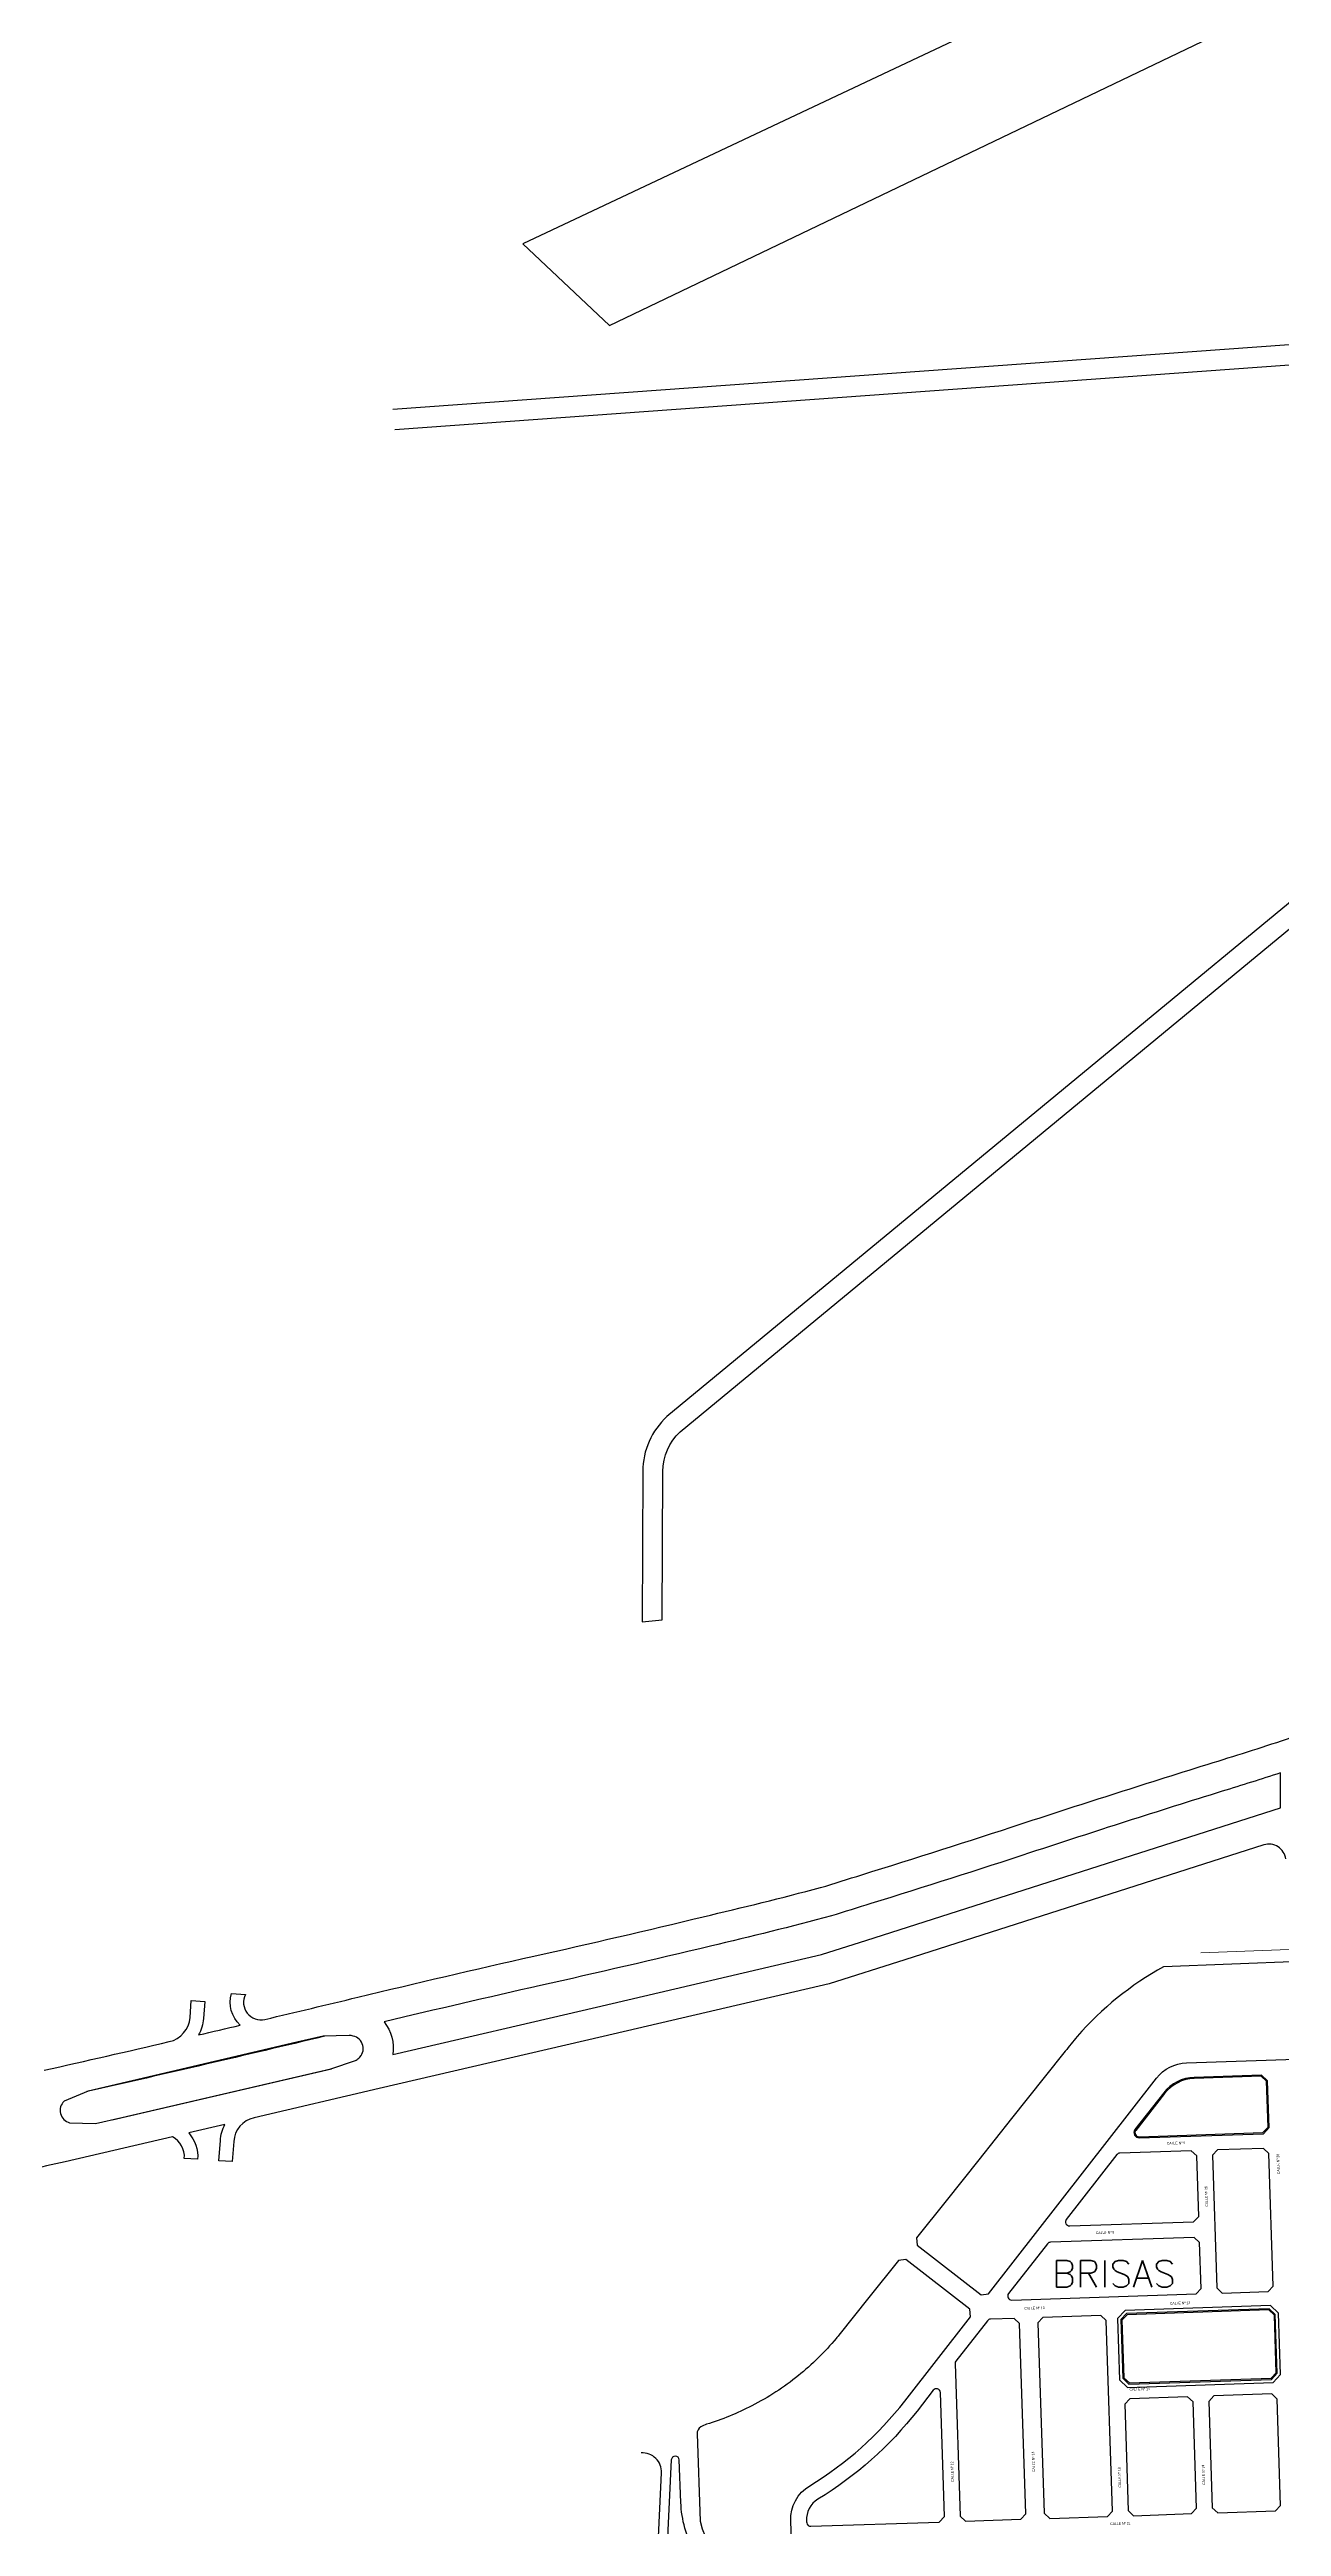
# Model space of a CAD drawing. Header units: millimetres. Extents: x 4374322 to 4409026, y 6503580 to 6534206.
# Drawn here: x 4378090 to 4379009, y 6518517 to 6520363 of the extents above; entities that cross this region are included whole.
import ezdxf

# ---------------------------------------------------------------- set-up
doc = ezdxf.new("R2010")
doc.units = ezdxf.units.MM
for name, color, linetype in [('FERROCARRIL', 252, 'VÍAS'), ('LINEA CALLE', 252, 'Continuous'), ('NOMBRE BARRIO', 8, 'Continuous'), ('NOMBRE CALLE', 252, 'Continuous')]:
    doc.layers.add(name, color=color, linetype=linetype)
doc.styles.add('ARIAL', font='arial.ttf', dxfattribs={"width": 0.75})
doc.styles.add('ROMANS', font='romans')
doc.linetypes.add('VÍAS', pattern='A,3.81,[130,ltypeshp.shx,S=6.35,R=0,X=0,Y=0],3.81', length=7.62)

msp = doc.modelspace()

# ---------------------------------------------------------------- linework, layer by layer
at = {"layer": 'FERROCARRIL', "ltscale": 0.3, "transparency": 33554687}
msp.add_lwpolyline([(4378346.5, 6520095), (4381002.5, 6520286.7), (4382612.5, 6520402.9, 0.074404), (4382938.9, 6520502.9), (4383335.4, 6520688, -0.013028), (4383596.1, 6520806, -0.015864), (4383825.9, 6520908.7), (4383865.3, 6520924.7), (4384438.8, 6521025.2), (4386238.2, 6521340.6)], format="xyb", dxfattribs=at)
at = {"layer": 'LINEA CALLE', "linetype": 'Continuous', "lineweight": 0, "transparency": 33554687}
msp.add_line((4378949, 6518944.6), (4379341, 6518959.4), dxfattribs=at)
at = {"layer": 'LINEA CALLE', "transparency": 33554687}
for points in [[(4378301.6, 6521936.5), (4377966.2, 6520153.1), (4378026, 6520151.8), (4378065.5, 6520364.3), (4378244.6, 6520492.3), (4378318.6, 6520879.9), (4379122.5, 6520948.2), (4379165.8, 6520901), (4378887, 6520515.4), (4378962.8, 6520463.4), (4378443.5, 6520218.3), (4378507.9, 6520157.4), (4380090.8, 6520916), (4380029.7, 6520966.8), (4378983.5, 6520473.1), (4378911.2, 6520523.1), (4379189.2, 6520909.2), (4379153.1, 6520950.8), (4379932.6, 6521017), (4380342.6, 6521084.6, 0.375242), (4380412.9, 6521170.5), (4380277.3, 6521490.7, 0.404062)], [(4379432.3, 6520071.5), (4378550.8, 6519344.3, 0.208068), (4378532.8, 6519303.5), (4378532.3, 6519191.4), (4378547.3, 6519192.9), (4378547.8, 6519303.4, -0.205598), (4378560.7, 6519333), (4379435.3, 6520054.5)], [(4378086.6, 6518857.1, 0.001672), (4378179.8, 6518878.4, 0.328034), (4378195.3, 6518896.4), (4378196.2, 6518909.1), (4378206.2, 6518908.3), (4378205.2, 6518895.6, -0.107529), (4378201.6, 6518883.4, 0.000559), (4378232.7, 6518890.7, -0.289222), (4378226.2, 6518914.3), (4378236.6, 6518913.6, 0.637751), (4378251.1, 6518895, 0.001242), (4378320.3, 6518911.5, -0.004195), (4378451.5, 6518942.1, 0.004195), (4378577.9, 6518971.5, 0.00679), (4378665.4, 6518993.2, -0.00108), (4378696.2, 6519002.8, 0.004195), (4378815, 6519040.7, -0.004195), (4378958.2, 6519086.4, 0.004195), (4379016.3, 6519105, -0.004195)], [(4379008.3, 6519078.7, -0.003114), (4378964.8, 6519065, 0.004195), (4378822, 6519019.3, -0.004195), (4378702.9, 6518981.3, 0.001036), (4378673.4, 6518972.1, -0.007895), (4378583.2, 6518949.6, -0.004195), (4378456.5, 6518920.2, 0.003733), (4378339.9, 6518893.1, -0.204417), (4378346.5, 6518868.9), (4378498.2, 6518904.2), (4378666, 6518943.3), (4378699.9, 6518954.1), (4378699.8, 6518954.1), (4379008.3, 6519052.6), (4379008.2, 6519076.2, -0.019298), (4379008.3, 6519078.7)], [(4379012.2, 6519014.6, 0.46779), (4378995.9, 6519025), (4378728.1, 6518939.5), (4378728.1, 6518939.5), (4378671.9, 6518921.6), (4378503.3, 6518882.3), (4378336.3, 6518843.4), (4378243, 6518821.7, 0.328089), (4378227.8, 6518804), (4378226.7, 6518789), (4378216.7, 6518789.6), (4378217.9, 6518804.7, -0.105835), (4378221.3, 6518816.7), (4378194.3, 6518810.4, -0.203387), (4378200.9, 6518790.7), (4378191, 6518791.4, 0.300042), (4378182.2, 6518807.4), (4378102.2, 6518788.9, 0.005385), (4378074.1, 6518782.4, -0.029938)], [(4378295.4, 6518882.4, -0.003174), (4378118.4, 6518841.2)], [(4378789.8, 6518670.4), (4378766.3, 6518640.3, 0.1756), (4378765.7, 6518638.4), (4378769.5, 6518524.8), (4378773.5, 6518521), (4378814.6, 6518522.4), (4378818.4, 6518526.4), (4378813.7, 6518668.4), (4378809.7, 6518672.1), (4378792, 6518671.6, 0.222434), (4378789.8, 6518670.4)]]:
    msp.add_lwpolyline(points, format="xyb", dxfattribs=at)
for points in [[(4378348, 6520080), (4380242.5, 6520216.8)], [(4378137.2, 6518820.2), (4378300.8, 6518858.2)]]:
    msp.add_lwpolyline(points, dxfattribs=at)
for points in [[(4378783.3, 6518790.4), (4378758.9, 6518759.8), (4378736.9, 6518732.2), (4378737.5, 6518726.8), (4378785, 6518689.7), (4378790.5, 6518690.4), (4378915.9, 6518851.3, -0.222434), (4378938.2, 6518862.6), (4379101.2, 6518868), (4379104.9, 6518872), (4379103.6, 6518913.9, 0.187366), (4379096.1, 6518923.8, -0.13344), (4379089.7, 6518930.8, 0.289095), (4379073.8, 6518940), (4378921.1, 6518934.2, 0.087703), (4378856.7, 6518882.2, 0.014934), (4378847.8, 6518871.2), (4378832.2, 6518851.7), (4378807.7, 6518821.1)], [(4378124.8, 6518817.4), (4378144.4, 6518821.8), (4378300.2, 6518858.1), (4378318.6, 6518864.3, 0.026593), (4378321, 6518866, 0.623807), (4378316.8, 6518882.6, 0.013723), (4378313.9, 6518883.1), (4378294.5, 6518882.4), (4378275, 6518877.9), (4378119.2, 6518841.6), (4378101.4, 6518834.1, 0.588863), (4378105.5, 6518818), (4378124.8, 6518817.4)], [(4378994.1, 6518853.5), (4378944, 6518851.8, 0.222434), (4378921.2, 6518840.2), (4378899.8, 6518812.8, 0.63608), (4378902.9, 6518806.8), (4378995.6, 6518809.8), (4378999.8, 6518814.3), (4378998.7, 6518849.3)], [(4378993.9, 6518852.7), (4378944, 6518851, 0.222434), (4378921.8, 6518839.7), (4378900.4, 6518812.3, 0.63608), (4378902.8, 6518807.5), (4378995.2, 6518810.6), (4378999, 6518814.6), (4378997.9, 6518848.9)], [(4378886.3, 6518794.2), (4378848.6, 6518745.9, 0.63608), (4378851.1, 6518741.1), (4378943.5, 6518744.2), (4378947.3, 6518748.2), (4378945.8, 6518793.3), (4378941.8, 6518797.1), (4378888.5, 6518795.3, 0.222434)], [(4378723.4, 6518715.4), (4378701.4, 6518687.8), (4378679, 6518659.6, -0.003843), (4378677, 6518657.2, -0.04873), (4378648.8, 6518629.5, -0.051096), (4378614.1, 6518606.9, -0.044872), (4378580.3, 6518593.2, 0.044176), (4378576.2, 6518591.3, 0.277002), (4378573.3, 6518586), (4378575.6, 6518521, 0.318691), (4378641.1, 6518463.4), (4378644.9, 6518467), (4378643.1, 6518521.3, -0.271068), (4378657.3, 6518547.4, 0.09113), (4378728.1, 6518610.4), (4378777.2, 6518673.4), (4378776.6, 6518678.9), (4378729, 6518716)], [(4378834.5, 6518727.8), (4378805.5, 6518690.6, 0.63608), (4378807.9, 6518685.8), (4378945.3, 6518690.4), (4378949.1, 6518694.4), (4378948, 6518728.7), (4378943.9, 6518732.4), (4378836.7, 6518728.9, 0.222434)], [(4378654.9, 6518521.2, 0.021342), (4378655.1, 6518519.7, 0.380611), (4378658.1, 6518517.2), (4378753.9, 6518520.3), (4378757.7, 6518524.4), (4378754.7, 6518616.9, 0.701258), (4378749.4, 6518618.6), (4378737.3, 6518603.1, -0.09113), (4378663.4, 6518537.4, 0.279328)]]:
    msp.add_lwpolyline(points, format="xyb", close=True, dxfattribs=at)
for points in [[(4378960.8, 6518694.8), (4378964.9, 6518691), (4378999.2, 6518692.1), (4379002.9, 6518696.2), (4378999.7, 6518795.1), (4378995.6, 6518798.8), (4378961.4, 6518797.7), (4378957.6, 6518793.7)], [(4379000.9, 6518681.7), (4378892.4, 6518678.1), (4378886.8, 6518672.1), (4378888.3, 6518626.3), (4378894.3, 6518620.7), (4379002.8, 6518624.3), (4379008.4, 6518630.3), (4379006.9, 6518676.1)], [(4378999.9, 6518679.2), (4378893.5, 6518675.7), (4378889.3, 6518671.2), (4378890.7, 6518627.5), (4378895.3, 6518623.2), (4379001.6, 6518626.7), (4379005.9, 6518631.3), (4379004.4, 6518675)], [(4378999.6, 6518678.4), (4378893.9, 6518674.9), (4378890.1, 6518670.9), (4378891.5, 6518627.8), (4378895.6, 6518624), (4379001.3, 6518627.5), (4379005.1, 6518631.6), (4379003.7, 6518674.6)], [(4378836.2, 6518523.1), (4378879.2, 6518524.5), (4378883, 6518528.5), (4378878.3, 6518670.5), (4378874.3, 6518674.3), (4378831.2, 6518672.9), (4378827.4, 6518668.8), (4378832.1, 6518526.9)], [(4378939, 6518613.7), (4378895.9, 6518612.3), (4378892.2, 6518608.2), (4378894.8, 6518528.9), (4378898.8, 6518525.1), (4378941.9, 6518526.6), (4378945.7, 6518530.6), (4378943.1, 6518609.9)], [(4378957.4, 6518531), (4378961.5, 6518527.2), (4379004.6, 6518528.6), (4379008.3, 6518532.7), (4379005.7, 6518612), (4379001.7, 6518615.8), (4378958.6, 6518614.3), (4378954.8, 6518610.3)]]:
    msp.add_lwpolyline(points, close=True, dxfattribs=at)
at = {"layer": 'LINEA CALLE', "linetype": 'Continuous', "transparency": 33554687}
for points in [[(4378548.7, 6517951.4, -0.108954), (4378553.8, 6517956.4, 0.237098), (4378564.7, 6517980.5), (4378544, 6518496.3), (4378544, 6518498.6), (4378546.8, 6518557, 0.443612), (4378531.7, 6518571.9)], [(4378554.1, 6518566.7), (4378550.8, 6518498.3), (4378550.8, 6518496.6), (4378551, 6518492.8, 0.618034), (4378552.6, 6518492.1, -0.058061), (4378556.2, 6518494.4, -0.155908), (4378570.4, 6518496.5, 0.624329), (4378571.4, 6518497.9, -0.11421), (4378561.2, 6518535), (4378560, 6518566.7, 0.957079), (4378554.1, 6518566.7)]]:
    msp.add_lwpolyline(points, format="xyb", dxfattribs=at)

# ---------------------------------------------------------------- texts
at = {"layer": 'NOMBRE BARRIO', "transparency": 33554687, "insert": (4378813, 6518715.4), "char_height": 20, "attachment_point": 1, "style": 'ROMANS'}
msp.add_mtext_dynamic_manual_height_columns('\\pi24.771;BRISAS', width=145.733, gutter_width=2771.7, heights=[0], dxfattribs=at)
at = {"layer": 'NOMBRE CALLE', "lineweight": 0, "transparency": 33554687, "width": 72.781, "attachment_point": 1, "style": 'ARIAL'}
for s, insert, char_height, rotation in [('CALLE Nº 5', (4378923.5, 6518803.6), 1.96, 1.6671), ('CALLE Nº 28', (4379005.8, 6518779.6), 1.959, 91.8932), ('CALLE Nº 26', (4378952.3, 6518755.4), 1.959, 91.8932), ('CALLE Nº 9', (4378870.6, 6518736.9), 1.96, 1.6671), ('CALLE Nº 13', (4378817.2, 6518680.6), 1.959, 1.6671), ('CALLE Nº 13', (4378925.8, 6518684.3), 1.959, 1.6671), ('CALLE Nº 15', (4378895.7, 6518620.2), 1.959, 1.6671), ('CALLE Nº 14', (4378823.3, 6518557.6), 1.959, 91.8932), ('CALLE Nº 12', (4378762.8, 6518550.3), 1.959, 91.8932), ('CALLE Nº 18', (4378887.5, 6518546), 1.959, 91.8932), ('CALLE Nº 24', (4378950.1, 6518548), 1.959, 91.8932), ('CALLE Nº 21', (4378881.3, 6518520), 1.959, 1.6671)]:
    msp.add_mtext(s, dxfattribs=dict(at, insert=insert, char_height=char_height, rotation=rotation))

doc.saveas('drawing.dxf')
